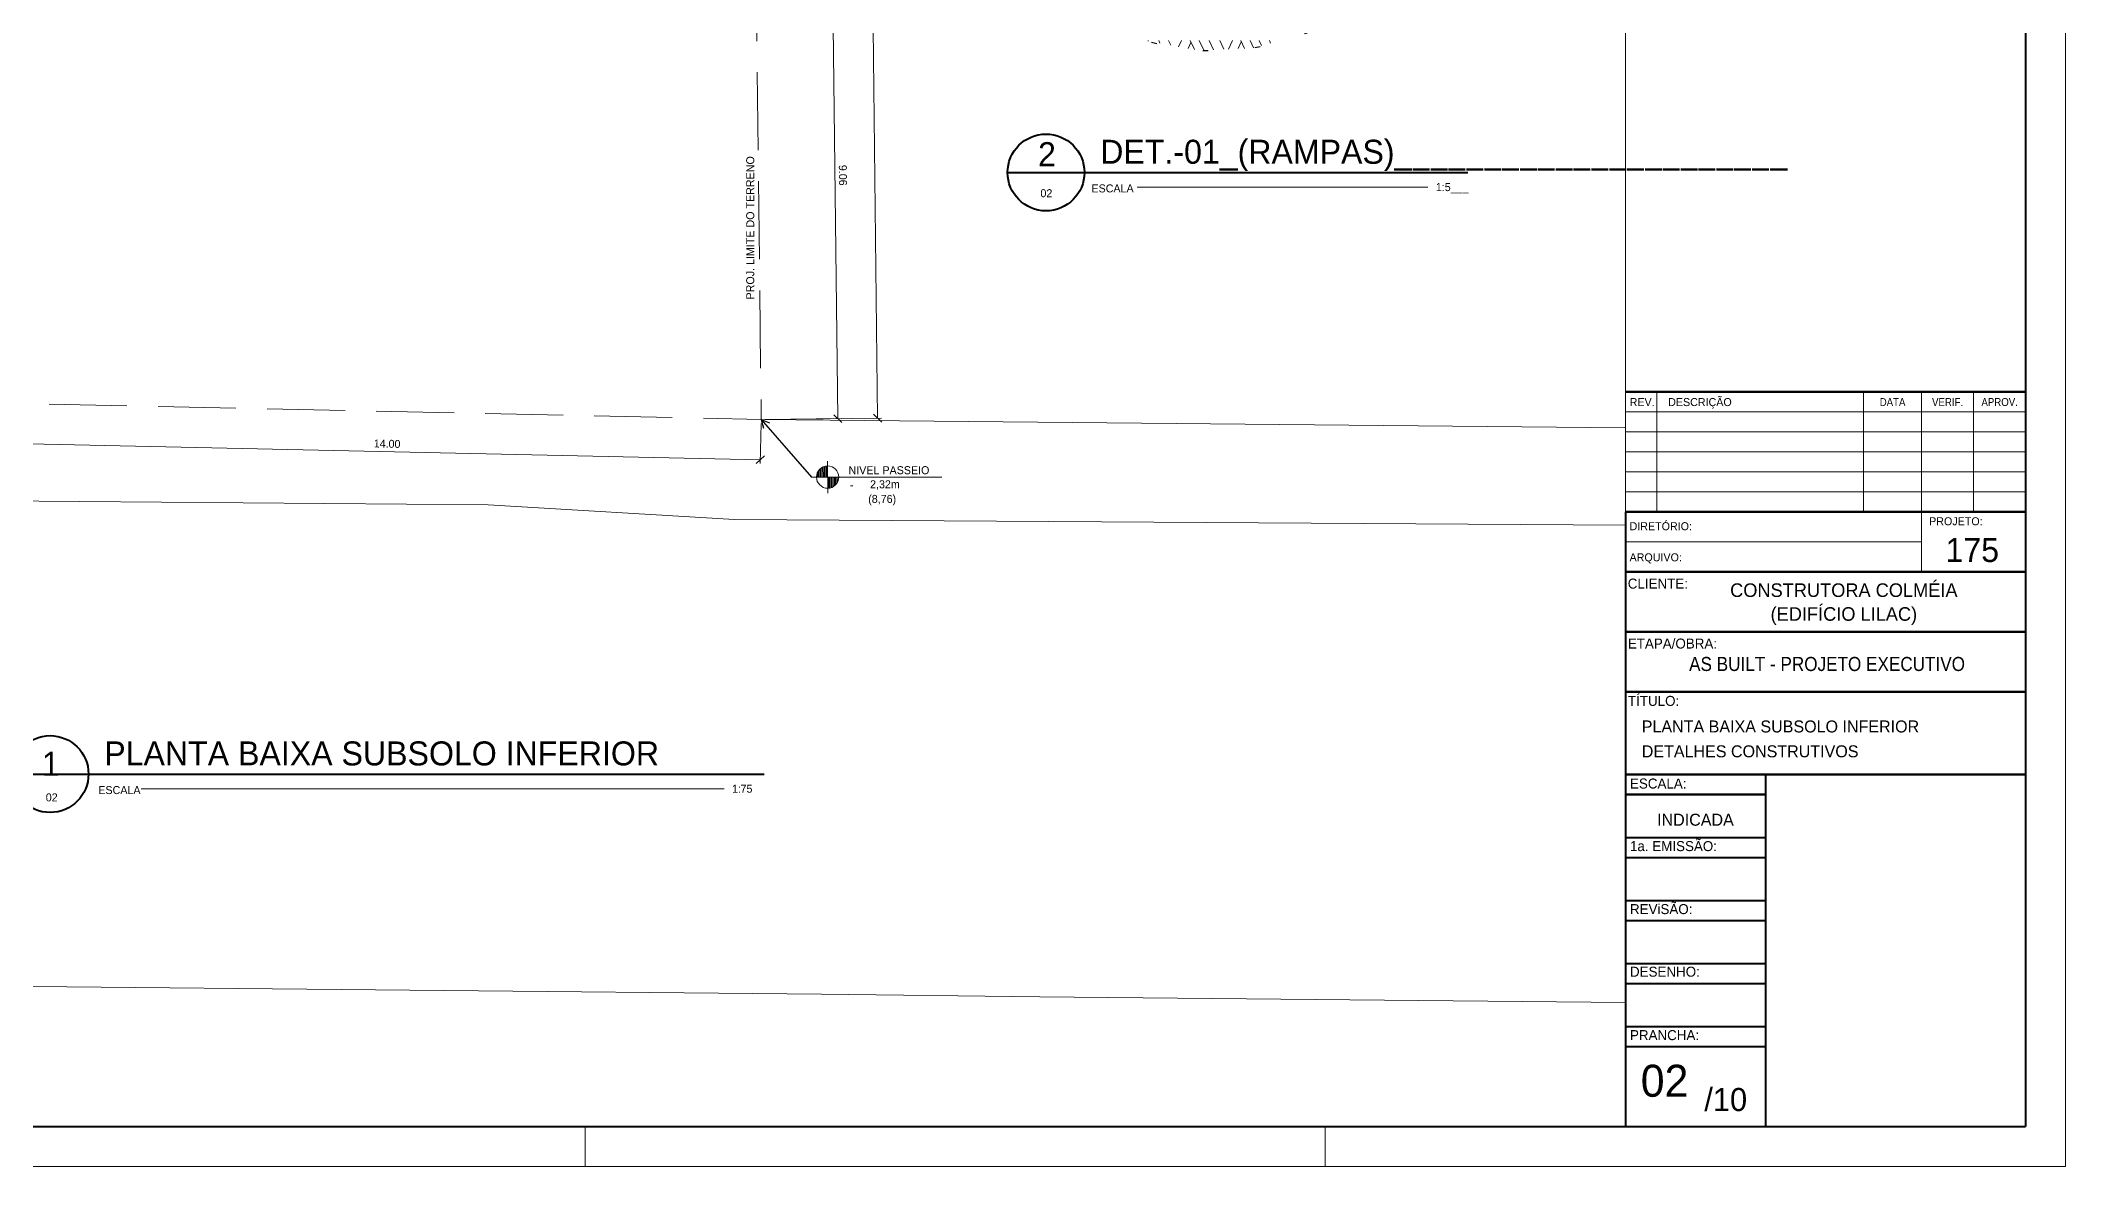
# Model space of a CAD drawing. Header units: metres. Extents: x -5.3 to 83.9, y -21.1 to 42.
# Drawn here: x 45.89 to 83.85, y -21.06 to 0.05 of the extents above; entities that cross this region are included whole.
import ezdxf
from ezdxf.enums import TextEntityAlignment as Align

# ---------------------------------------------------------------- set-up
doc = ezdxf.new("R2010")
doc.units = ezdxf.units.M
doc.header["$MEASUREMENT"] = 0
doc.linetypes.add('DGN Style 1', pattern=[0.87779, 0.001461, -0.87633])
doc.linetypes.add('DGN Style 3', pattern=[2.04477, 1.46055, -0.58422])
for name, color, linetype, lineweight in [('Level 21', 7, 'Continuous', 0), ('Level 23', 7, 'Continuous', 0), ('Level 24', 7, 'Continuous', 0), ('Level 25', 7, 'Continuous', 0), ('Level 28', 7, 'Continuous', 0), ('Level 52', 7, 'Continuous', 0), ('Level 54', 7, 'Continuous', 0), ('Level 62', 7, 'Continuous', 0), ('Level 63', 7, 'Continuous', 0), ('Level 8', 7, 'Continuous', 0)]:
    doc.layers.add(name, color=color, linetype=linetype, lineweight=lineweight)
doc.styles.add('Style-CIVIL', font='CIVIL.shx')
doc.styles.add('Style-INTL_ENGINEERING', font='INTL_ENGINEERING.shx')
doc.dimstyles.get("Standard").update_dxf_attribs({"dimtxt": 0.18, "dimasz": 0.18, "dimexe": 0.18, "dimexo": 0.0625, "dimgap": 0.09, "dimtad": 0, "dimtih": 1, "dimtoh": 1, "dimdec": 4, "dimzin": 1, "dimdsep": 46, "dimtxsty": 'Standard', "dimcen": 0, "dimadec": 0, "dimazin": 0, "dimtfac": 1, "dimtdec": 4, "dimtofl": 0, "dimtmove": 0, "dimatfit": 3, "dimfxl": 0, "dimtolj": 1, "dimtzin": 1, "dimarcsym": 0})

# ---------------------------------------------------------------- blocks, each defined once
blk = doc.blocks.new('*D51')
at = {"layer": 'Defpoints'}
for p in [(58.938, 33.63), (61.12, 33.655), (61.353, 13.314), (59.403, -7.053)]:
    blk.add_point(p, dxfattribs=at)
at = {"layer": 'Level 23', "color": 2, "linetype": 'Continuous', "lineweight": 0}
for p, q in [((59.012, 33.631), (61.194, 33.656)), ((61.045, 33.729), (61.195, 33.581)), ((61.585, -7.028), (61.12, 33.655)), ((59.478, -7.052), (61.66, -7.027)), ((61.661, -7.102), (61.51, -6.954))]:
    blk.add_line(p, q, dxfattribs=at)
at = {"layer": 'Level 23', "color": 2, "linetype": 'Continuous', "lineweight": 0, "style": 'Style-INTL_ENGINEERING'}
blk.add_text('40.69', height=0.1492, rotation=270.6554, dxfattribs=at).set_placement((61.498, 13.606), align=Align.MIDDLE_LEFT)
blk = doc.blocks.new('_Oblique')
at = {"color": 0, "linetype": 'ByBlock', "lineweight": -2}
blk.add_line((0.5, 0.5), (-0.5, -0.5), dxfattribs=at)
blk = doc.blocks.new('*D55')
at = {"layer": 'Defpoints'}
for p in [(59.296, 2.007), (60.733, 2.023), (60.785, -2.507), (59.403, -7.053)]:
    blk.add_point(p, dxfattribs=at)
at = {"layer": 'Level 23', "color": 2, "linetype": 'Continuous', "lineweight": 0}
for p, q in [((59.37, 2.007), (60.808, 2.024)), ((60.658, 2.097), (60.809, 1.949)), ((60.837, -7.037), (60.733, 2.023)), ((59.478, -7.052), (60.911, -7.036)), ((60.913, -7.11), (60.762, -6.963))]:
    blk.add_line(p, q, dxfattribs=at)
at = {"layer": 'Level 23', "color": 2, "linetype": 'Continuous', "lineweight": 0, "style": 'Style-INTL_ENGINEERING'}
blk.add_text('9.06', height=0.1492, rotation=270.6554, dxfattribs=at).set_placement((60.932, -2.281), align=Align.MIDDLE_LEFT)
blk = doc.blocks.new('*D83')
at = {"layer": 'Defpoints'}
for p in [(45.404, -6.752), (59.403, -7.053), (52.388, -7.656), (59.387, -7.807)]:
    blk.add_point(p, dxfattribs=at)
at = {"layer": 'Level 23', "color": 2, "linetype": 'Continuous', "lineweight": 0}
for p, q in [((45.403, -6.827), (45.387, -7.58)), ((59.402, -7.127), (59.386, -7.881)), ((45.312, -7.579), (45.464, -7.433)), ((45.388, -7.506), (59.387, -7.807)), ((59.463, -7.734), (59.311, -7.88))]:
    blk.add_line(p, q, dxfattribs=at)
at = {"layer": 'Level 23', "color": 2, "linetype": 'Continuous', "lineweight": 0, "style": 'Style-INTL_ENGINEERING'}
blk.add_text('14.00', height=0.1492, rotation=358.7703, dxfattribs=at).set_placement((52.141, -7.502), align=Align.MIDDLE_LEFT)
blk = doc.blocks.new('TerminatorOpen')
at = {"color": 0, "linetype": 'ByBlock', "lineweight": -2}
for q in [(-1, 0.5), (-1, 0), (-1, -0.5)]:
    blk.add_line((0, 0), q, dxfattribs=at)
blk = doc.blocks.new('*U245')
at = {"layer": 'Level 25', "color": 2, "linetype": 'Continuous', "lineweight": 13, "style": 'Style-INTL_ENGINEERING'}
for s, p in [('1:', (-0.00301, 0)), ('75', (-0.00091, 0))]:
    blk.add_text(s, height=0.002, rotation=0.0007, dxfattribs=at).set_placement(p, align=Align.MIDDLE_LEFT)
blk = doc.blocks.new('*U244')
at = {"layer": 'Level 25', "color": 2, "linetype": 'Continuous', "lineweight": 40}
blk.add_line((-0.08779, -0.00077), (0.10029, -0.00077), dxfattribs=at)
at = {"layer": 'Level 25', "color": 2, "linetype": 'Continuous', "lineweight": 0}
blk.add_line((-0.0554, -0.00444), (0.0903, -0.00443), dxfattribs=at)
at = {"layer": 'Level 25', "color": 2, "linetype": 'Continuous', "lineweight": 40}
blk.add_circle((-0.07819, -0.00078), 0.0096, dxfattribs=at)
at = {"layer": 'Level 25', "color": 2, "linetype": 'Continuous', "lineweight": 13}
blk.add_blockref('*U245', (0.09528, -0.00444), dxfattribs=at)
at = {"layer": 'Level 25', "color": 2, "linetype": 'Continuous', "lineweight": 40, "style": 'Style-INTL_ENGINEERING'}
blk.add_text('PLANTA BAIXA SUBSOLO INFERIOR', height=0.0059999, rotation=0.0007, dxfattribs=at).set_placement((-0.06465, 0.00138))
at = {"layer": 'Level 25', "color": 2, "linetype": 'Continuous', "lineweight": 0, "style": 'Style-INTL_ENGINEERING'}
blk.add_text('ESCALA', height=0.002, rotation=0.0007, dxfattribs=at).set_placement((-0.05558, -0.00478), align=Align.MIDDLE_RIGHT)
at = {"layer": 'Level 25', "color": 2, "linetype": 'Continuous', "lineweight": 40, "insert": (-0.07801, -0.00121), "char_height": 0.006, "attachment_point": 8, "rotation": 0.0007, "line_spacing_factor": 0.6, "style": 'Style-INTL_ENGINEERING'}
blk.add_mtext('1\\P', dxfattribs=at)
at = {"layer": 'Level 25', "color": 2, "linetype": 'Continuous', "lineweight": 13, "insert": (-0.07778, -0.00764), "char_height": 0.002, "attachment_point": 8, "rotation": 0.0007, "line_spacing_factor": 0.6, "style": 'Style-INTL_ENGINEERING'}
blk.add_mtext('02\\P', dxfattribs=at)
blk = doc.blocks.new('*U246')
at = {"layer": 'Level 28', "color": 131, "linetype": 'Continuous', "lineweight": 13}
for p, q in [((-0.92, -0.17), (-0.921, 0.43)), ((-1.221, 0.13), (1.221, 0.13)), ((-1.114, 0.13), (-1.114, 0.211)), ((-1.093, 0.13), (-1.092, 0.251)), ((-1.069, 0.13), (-1.069, 0.279)), ((-1.047, 0.13), (-1.047, 0.298)), ((-1.024, 0.13), (-1.024, 0.313)), ((-1.001, 0.13), (-1.002, 0.324)), ((-0.979, 0.13), (-0.979, 0.33)), ((-0.957, 0.131), (-0.956, 0.337)), ((-0.934, 0.13), (-0.934, 0.34)), ((-0.908, -0.079), (-0.907, 0.13)), ((-0.885, -0.076), (-0.884, 0.13)), ((-0.862, -0.071), (-0.862, 0.13)), ((-0.84, -0.062), (-0.84, 0.13)), ((-0.817, -0.051), (-0.817, 0.13)), ((-0.795, -0.036), (-0.795, 0.13)), ((-0.772, -0.017), (-0.772, 0.13)), ((-0.75, 0.01), (-0.751, 0.13)), ((-0.728, 0.049), (-0.727, 0.13))]:
    blk.add_line(p, q, dxfattribs=at)
blk.add_circle((-0.921, 0.13), 0.21, dxfattribs=at)
at = {"layer": 'Level 28', "color": 131, "linetype": 'Continuous', "lineweight": 13, "style": 'Style-INTL_ENGINEERING'}
for s, height, p in [('NIVEL PASSEIO', 0.14999, (0.986, 0.258)), ('2,32m', 0.15, (0.431, -0.006)), ('-', 0.15, (-0.435, -0.016)), ('(8,76)', 0.15, (0.363, -0.28))]:
    blk.add_text(s, height=height, rotation=0.0007, dxfattribs=at).set_placement(p, align=Align.MIDDLE_RIGHT)
blk = doc.blocks.new('*U235')
at = {"layer": 'Level 25', "color": 2, "linetype": 'Continuous', "lineweight": 40}
blk.add_line((0.059, -6.359), (0.059, 2.266), dxfattribs=at)
at = {"layer": 'Level 25', "color": 2, "linetype": 'Continuous', "lineweight": 0}
blk.add_line((0.333, -3.93), (0.333, 1.518), dxfattribs=at)
at = {"layer": 'Level 25', "color": 2, "linetype": 'Continuous', "lineweight": 40}
blk.add_circle((0.059, -5.639), 0.72, dxfattribs=at)
at = {"layer": 'Level 25', "color": 2, "linetype": 'Continuous', "lineweight": 13, "style": 'Style-CIVIL'}
blk.add_text('1:5___', height=0.15, rotation=90, dxfattribs=at).set_placement((0.333, 1.668), align=Align.MIDDLE_LEFT)
at = {"layer": 'Level 25', "color": 2, "linetype": 'Continuous', "lineweight": 0, "style": 'Style-CIVIL'}
blk.add_text('ESCALA', height=0.15, rotation=90, dxfattribs=at).set_placement((0.358, -3.996), align=Align.MIDDLE_RIGHT)
at = {"layer": 'Level 25', "color": 2, "linetype": 'Continuous', "lineweight": 40, "style": 'Style-CIVIL'}
blk.add_text('2', height=0.45, rotation=90, dxfattribs=at).set_placement((-0.059, -5.621), align=Align.CENTER)
at = {"layer": 'Level 25', "color": 2, "linetype": 'Continuous', "lineweight": 13, "style": 'Style-CIVIL'}
blk.add_text('02', height=0.15, rotation=90, dxfattribs=at).set_placement((0.523, -5.632), align=Align.CENTER)
at = {"layer": 'Level 25', "color": 2, "linetype": 'Continuous', "lineweight": 40, "style": 'Style-CIVIL'}
blk.add_attdef('*U250_479813', (-0.104, -4.623), '', height=0.45, rotation=90, dxfattribs=at)

msp = doc.modelspace()

# ---------------------------------------------------------------- linework, layer by layer
at = {"layer": 'Level 21', "color": 253, "linetype": 'Continuous', "lineweight": 0}
for p, q in [((66.658, 0.04), (66.653, 0.049)), ((66.877, -0.001), (66.854, 0.049)), ((67.08, -0.038), (67.04, 0.049)), ((67.227, -0.066), (67.28, 0.049)), ((67.405, -0.098), (67.458, 0.015)), ((67.522, -0.12), (67.442, 0.049)), ((67.697, -0.131), (67.613, 0.049)), ((67.881, -0.123), (67.802, 0.049)), ((68.071, -0.114), (67.996, 0.049)), ((68.164, -0.11), (68.238, 0.052)), ((68.341, -0.102), (68.401, 0.028)), ((68.462, -0.097), (68.394, 0.049)), ((68.63, -0.088), (68.567, 0.049)), ((68.782, -0.045), (68.738, 0.049)), ((68.95, 0.002), (68.928, 0.049))]:
    msp.add_line(p, q, dxfattribs=at)
at = {"layer": 'Level 52', "color": 30, "linetype": 'Continuous', "lineweight": 0}
for p, q in [((75.601, -7.207), (59.403, -7.053)), ((54.284, -8.655), (44.98, -8.574)), ((58.901, -8.925), (54.284, -8.655)), ((75.601, -9.032), (58.901, -8.925)), ((44.968, -17.673), (60.531, -17.827)), ((60.531, -17.827), (64.623, -17.875)), ((64.623, -17.875), (75.601, -17.981))]:
    msp.add_line(p, q, dxfattribs=at)
at = {"layer": 'Level 54', "color": 131, "linetype": 'DGN Style 3', "lineweight": 0, "flags": 128}
msp.add_lwpolyline([(2.358, 33.328), (1.811, -6.255), (18.717, -6.212), (31.612, -6.518), (38.43, -6.548), (45.404, -6.752), (59.403, -7.053), (58.938, 33.63), (45.693, 33.468), (39.328, 33.473), (32.09, 33.353), (18.933, 33.013)], close=True, dxfattribs=at)
at = {"layer": 'Level 62', "color": 131, "linetype": 'Continuous', "lineweight": 13}
for p, q in [((75.603, -8.785), (75.603, -6.535)), ((76.192, -8.785), (76.193, -6.535)), ((80.066, -8.785), (80.066, -6.535)), ((81.153, -8.785), (81.153, -6.535)), ((82.128, -8.785), (82.128, -6.535)), ((83.1, -8.785), (83.1, -6.535)), ((83.1, -6.91), (75.603, -6.91)), ((83.1, -7.285), (75.603, -7.285)), ((83.1, -7.66), (75.603, -7.66)), ((83.1, -8.035), (75.603, -8.035)), ((83.1, -8.41), (75.603, -8.41)), ((81.151, -8.784), (81.151, -9.909))]:
    msp.add_line(p, q, dxfattribs=at)
at = {"layer": 'Level 62', "color": 131, "linetype": 'Continuous', "lineweight": 140}
for p, q in [((75.603, -6.535), (83.1, -6.535)), ((75.601, -8.785), (83.1, -8.785))]:
    msp.add_line(p, q, dxfattribs=at)
at = {"layer": 'Level 63', "color": 131, "linetype": 'Continuous', "lineweight": 40}
for p, q in [((83.101, 41.27), (83.101, -20.305)), ((75.601, -8.785), (75.601, -20.306)), ((78.226, -13.705), (78.226, -20.306)), ((75.601, -14.886), (78.227, -14.886)), ((75.601, -15.261), (78.227, -15.261)), ((75.601, -16.067), (78.227, -16.067)), ((75.601, -16.442), (78.227, -16.442)), ((75.601, -17.249), (78.227, -17.249)), ((75.601, -17.624), (78.227, -17.624)), ((75.601, -18.43), (78.226, -18.43)), ((75.601, -18.805), (78.226, -18.805)), ((-3.45, -20.305), (83.101, -20.305))]:
    msp.add_line(p, q, dxfattribs=at)
at = {"layer": 'Level 63', "color": 131, "linetype": 'Continuous', "lineweight": 13}
msp.add_line((81.151, -9.345), (75.602, -9.345), dxfattribs=at)
at = {"layer": 'Level 63', "color": 131, "linetype": 'Continuous', "lineweight": 140}
msp.add_line((83.1, -9.909), (75.599, -9.909), dxfattribs=at)
at = {"layer": 'Level 63', "color": 131, "linetype": 'Continuous', "lineweight": 70}
for p, q in [((83.1, -11.035), (75.6, -11.035)), ((83.1, -12.159), (75.601, -12.16)), ((83.1, -13.705), (75.601, -13.705)), ((78.228, -14.08), (75.601, -14.08))]:
    msp.add_line(p, q, dxfattribs=at)
at = {"layer": 'Level 63', "color": 131, "linetype": 'Continuous', "lineweight": 0}
for p, q in [((56.101, -20.305), (56.101, -21.055)), ((69.975, -20.305), (69.975, -21.055))]:
    msp.add_line(p, q, dxfattribs=at)
at = {"layer": 'Level 63', "color": 131, "linetype": 'Continuous', "lineweight": 0, "flags": 128}
msp.add_lwpolyline([(83.851, 42.02), (-5.325, 42.02), (-5.325, -21.055), (83.851, -21.055)], close=True, dxfattribs=at)
at = {"layer": 'Level 63', "color": 131, "linetype": 'Continuous', "lineweight": 13, "flags": 128}
msp.add_lwpolyline([(75.601, -20.306), (-3.449, -20.306), (-3.449, 41.271), (75.601, 41.271)], close=True, dxfattribs=at)
at = {"layer": 'Level 8', "color": 7, "linetype": 'DGN Style 1', "lineweight": 30}
msp.add_arc((67.914, 4.354), 4.5, 180, 179.999994270422, dxfattribs=at)

# ---------------------------------------------------------------- block references
at = {"layer": 'Level 25', "color": 2, "linetype": 'Continuous', "lineweight": 40, "rotation": 270}
msp.add_blockref('*U235', (70.38, -2.364), dxfattribs=at).add_auto_attribs({'*U250_479813': 'DET.-01_(RAMPAS)______________________'})
at = {"layer": 'Level 25', "color": 2, "linetype": 'Continuous', "lineweight": 40, "xscale": 75, "yscale": 75, "zscale": 75}
msp.add_blockref('*U244', (51.937, -13.641), dxfattribs=at)
at = {"layer": 'Level 28', "color": 131, "linetype": 'Continuous', "lineweight": 13}
msp.add_blockref('*U246', (61.569, -8.262), dxfattribs=at)

# ---------------------------------------------------------------- texts
at = {"layer": 'Level 24', "color": 2, "linetype": 'Continuous', "lineweight": 13, "insert": (59.198, -3.461), "char_height": 0.15, "attachment_point": 5, "rotation": 90, "line_spacing_factor": 1.200006, "style": 'Style-INTL_ENGINEERING'}
msp.add_mtext('PROJ. LIMITE DO TERRENO\\P', dxfattribs=at)
at = {"layer": 'Level 62', "color": 2, "linetype": 'Continuous', "lineweight": 13, "style": 'Style-INTL_ENGINEERING'}
for s, p in [('REV.', (75.681, -6.727)), ('DESCRIÇÃO', (76.402, -6.727))]:
    msp.add_text(s, height=0.15, dxfattribs=at).set_placement(p, align=Align.MIDDLE_LEFT)
at = {"layer": 'Level 62', "color": 2, "linetype": 'Continuous', "lineweight": 13, "style": 'Style-INTL_ENGINEERING', "width": 0.900003}
for s, p in [('DATA', (80.609, -6.727)), ('VERIF.', (81.64, -6.727)), ('APROV.', (82.616, -6.726))]:
    msp.add_text(s, height=0.15, dxfattribs=at).set_placement(p, align=Align.MIDDLE_CENTER)
at = {"layer": 'Level 63', "color": 2, "linetype": 'Continuous', "lineweight": 13, "style": 'Style-INTL_ENGINEERING'}
for s, height, rotation, p in [('DIRETÓRIO: ', 0.14999, 0.0007, (75.679, -9.129)), ('PROJETO:', 0.15, 0.0007, (81.294, -9.036)), ('ARQUIVO: ', 0.15, 0.0007, (75.679, -9.712)), ('CLIENTE:', 0.1875, 0.0022, (75.646, -10.223)), ('ETAPA/OBRA:', 0.18747, 0.0022, (75.647, -11.347)), ('TÍTULO:', 0.1875, 0.0007, (75.649, -12.422))]:
    msp.add_text(s, height=height, rotation=rotation, dxfattribs=at).set_placement(p)
at = {"layer": 'Level 63', "color": 2, "linetype": 'Continuous', "lineweight": 40, "style": 'Style-INTL_ENGINEERING'}
for s, height, p in [('175', 0.45, (81.601, -9.725)), ('02', 0.6, (75.889, -19.748)), ('/10', 0.432, (77.08, -20.016))]:
    msp.add_text(s, height=height, rotation=0.0007, dxfattribs=at).set_placement(p)
at = {"layer": 'Level 63', "color": 2, "linetype": 'Continuous', "lineweight": 40, "style": 'Style-INTL_ENGINEERING', "width": 0.909094}
msp.add_text('AS BUILT - PROJETO EXECUTIVO', height=0.26399, dxfattribs=at).set_placement((79.381, -11.636), align=Align.MIDDLE_CENTER)
at = {"layer": 'Level 63', "color": 2, "linetype": 'Continuous', "lineweight": 13, "style": 'Style-INTL_ENGINEERING'}
for s, p in [('ESCALA:', (75.687, -13.877)), ('1a. EMISSÃO:', (75.687, -15.05)), ('REViSÃO:', (75.687, -16.231)), ('DESENHO:', (75.687, -17.404)), ('PRANCHA:', (75.687, -18.593))]:
    msp.add_text(s, height=0.1875, rotation=0.0007, dxfattribs=at).set_placement(p, align=Align.MIDDLE_LEFT)
at = {"layer": 'Level 63', "color": 2, "linetype": 'Continuous', "lineweight": 40, "rotation": 0.0007, "style": 'Style-INTL_ENGINEERING'}
for s, insert, char_height, attachment_point, line_spacing_factor in [('CONSTRUTORA COLMÉIA\\P(EDIFÍCIO LILAC)\\P', (79.696, -10.514), 0.255, 5, 1.049997), ('PLANTA BAIXA SUBSOLO INFERIOR\\P', (75.908, -12.809), 0.225, 4, 0.6), ('DETALHES CONSTRUTIVOS\\P', (75.908, -13.275), 0.225, 4, 0.6), ('INDICADA\\P', (76.914, -14.671), 0.225, 8, 0.6)]:
    msp.add_mtext(s, dxfattribs=dict(at, insert=insert, char_height=char_height, attachment_point=attachment_point, line_spacing_factor=line_spacing_factor))

# ---------------------------------------------------------------- dimensions: what is measured, and where the dimension line sits
at = {"layer": 'Level 23', "color": 2, "linetype": 'Continuous', "lineweight": 0}
for base, p1, p2, angle, picture, middle in [((61.12, 33.655), (59.403, -7.053), (58.938, 33.63), 90.6554, '*D51', (61.353, 13.314)), ((60.733, 2.023), (59.403, -7.053), (59.296, 2.007), 90.6554, '*D55', (60.785, -2.507)), ((59.387, -7.807), (45.404, -6.752), (59.403, -7.053), 358.7703, '*D83', (52.388, -7.656))]:
    dim = msp.add_linear_dim(base=base, p1=p1, p2=p2, angle=angle, dimstyle='Standard', override={"dimtxt": 0.14925, "dimasz": 0.14925, "dimexe": 0.07425, "dimexo": 0.07425, "dimgap": 0.07425, "dimtad": 1, "dimtih": 0, "dimtoh": 0, "dimdec": 2, "dimzin": 3, "dimtxsty": 'Style-INTL_ENGINEERING', "dimblk": 'Oblique', "dimclre": 2, "dimtdec": 2, "dimatfit": 1, "dimtolj": 0, "dimtzin": 3, "dimlwe": 0}, dxfattribs=at)
    dim.commit()
    dim.dimension.update_dxf_attribs({"geometry": picture, "text_midpoint": middle})

# ---------------------------------------------------------------- leaders
at = {"layer": 'Level 28', "color": 131, "linetype": 'Continuous', "lineweight": 13}
msp.add_leader([(59.403, -7.053), (60.348, -8.132)], dimstyle='Standard', override={"dimtxt": 0.14925, "dimasz": 0.14925, "dimgap": 0, "dimtad": 1, "dimtxsty": 'Style-INTL_ENGINEERING', "dimldrblk": 'TerminatorOpen'}, dxfattribs=at)

doc.saveas('drawing.dxf')
